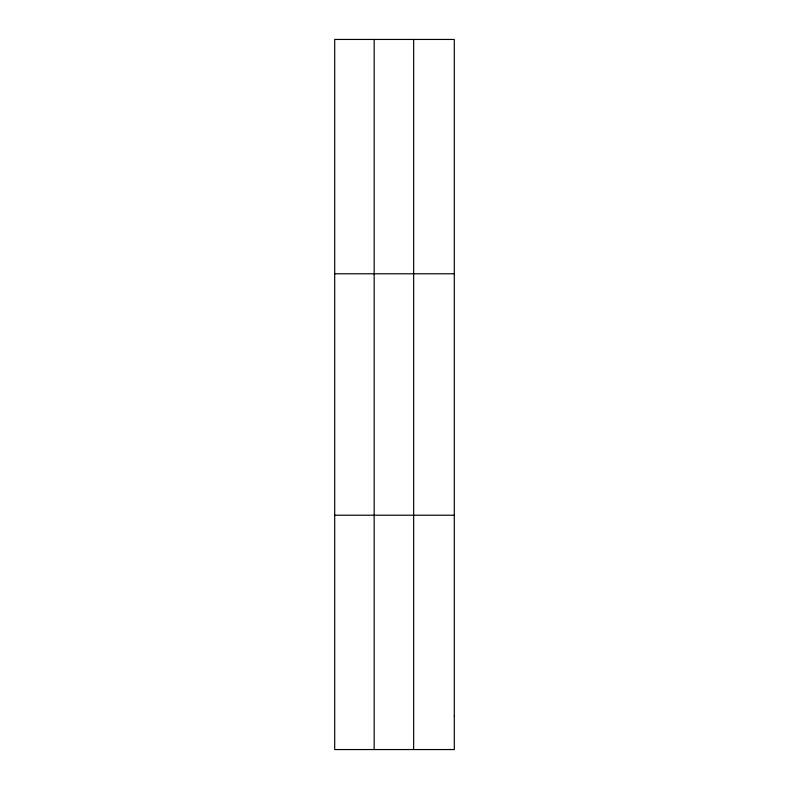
<?xml version="1.0" encoding="UTF-8"?>
<svg xmlns="http://www.w3.org/2000/svg" width="789" height="789" viewBox="0 0 789 789"><rect width="100%" height="100%" fill="white"/><g stroke="black" fill="none" stroke-linecap="round" stroke-linejoin="round"><path stroke-width="1.18" d="M374.164 749.55L374.164 39.45M413.643 749.55L413.643 39.45M334.694 273.783L454.306 273.783M334.694 515.217L454.306 515.217M454.306 716.077L454.306 749.55L334.694 749.55L334.694 39.45L454.306 39.45L454.306 716.077"/></g></svg>
